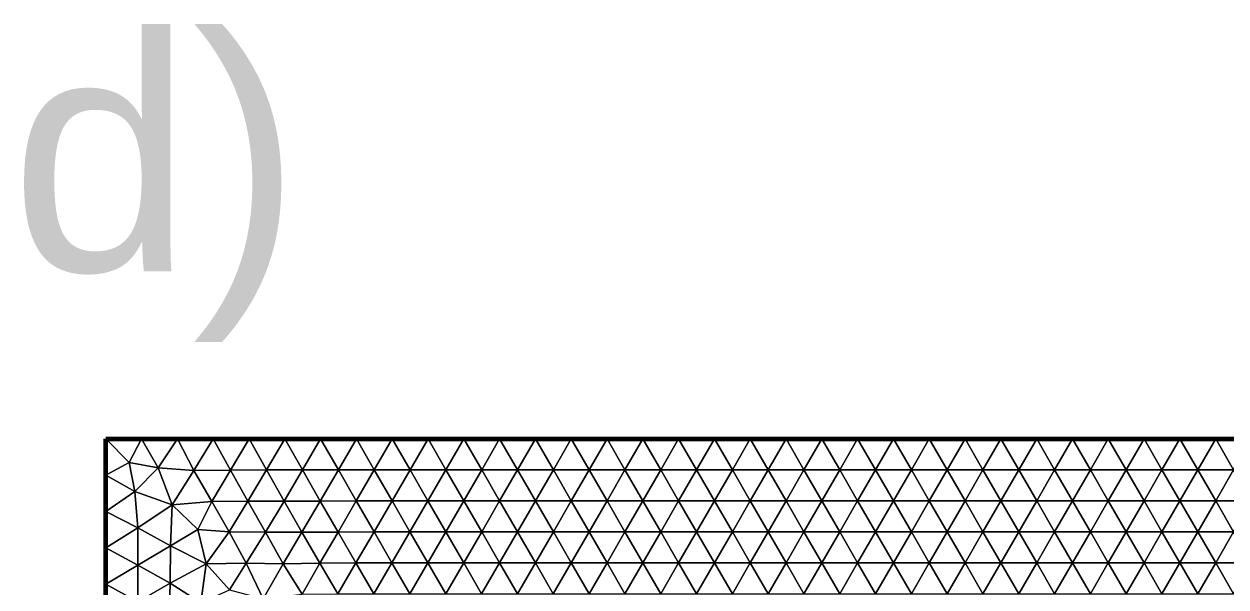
# Model space of a CAD drawing. Extents: x 1.2 to 53.9, y -43.5 to 3.2.
# Drawn here: x 30.95 to 37.67, y -24.09 to -20.94 of the extents above; entities that cross this region are included whole.
import ezdxf

# ---------------------------------------------------------------- set-up
doc = ezdxf.new("R2010")
doc.units = 0
doc.header["$MEASUREMENT"] = 0
doc.layers.add('layer', color=7, linetype='Continuous')
doc.styles.get("Standard").update_dxf_attribs({"font": 'ARIAL.TTF'})

msp = doc.modelspace()

# ---------------------------------------------------------------- linework, layer by layer
at = {"color": 1, "lineweight": 60}
for p, q in [((31.4091, -43.4649), (31.4091, -23.259)), ((31.4091, -23.259), (44.4091, -23.259))]:
    msp.add_line(p, q, dxfattribs=at)
at = {"layer": 'layer', "color": 47, "lineweight": 9}
for points in [[(31.4091, -23.259), (31.4091, -23.4617), (31.54, -23.391)], [(31.6091, -23.259), (31.4091, -23.259), (31.54, -23.391)], [(31.7015, -23.4212), (31.6091, -23.259), (31.54, -23.391)], [(31.8091, -23.259), (31.6091, -23.259), (31.7015, -23.4212)], [(31.901, -23.4348), (31.8091, -23.259), (31.7015, -23.4212)], [(32.0091, -23.259), (31.8091, -23.259), (31.901, -23.4348)], [(32.1051, -23.4334), (32.0091, -23.259), (31.901, -23.4348)], [(32.2091, -23.259), (32.0091, -23.259), (32.1051, -23.4334)], [(32.3065, -23.4328), (32.2091, -23.259), (32.1051, -23.4334)], [(32.4091, -23.259), (32.2091, -23.259), (32.3065, -23.4328)], [(32.5074, -23.4326), (32.4091, -23.259), (32.3065, -23.4328)], [(32.6091, -23.259), (32.4091, -23.259), (32.5074, -23.4326)], [(32.7081, -23.4324), (32.6091, -23.259), (32.5074, -23.4326)], [(32.8091, -23.259), (32.6091, -23.259), (32.7081, -23.4324)], [(32.9085, -23.4323), (32.8091, -23.259), (32.7081, -23.4324)], [(33.0091, -23.259), (32.8091, -23.259), (32.9085, -23.4323)], [(33.1088, -23.4322), (33.0091, -23.259), (32.9085, -23.4323)], [(33.2091, -23.259), (33.0091, -23.259), (33.1088, -23.4322)], [(33.3089, -23.4322), (33.2091, -23.259), (33.1088, -23.4322)], [(33.4091, -23.259), (33.2091, -23.259), (33.3089, -23.4322)], [(33.509, -23.4322), (33.4091, -23.259), (33.3089, -23.4322)], [(33.6091, -23.259), (33.4091, -23.259), (33.509, -23.4322)], [(33.709, -23.4322), (33.6091, -23.259), (33.509, -23.4322)], [(33.8091, -23.259), (33.6091, -23.259), (33.709, -23.4322)], [(33.909, -23.4322), (33.8091, -23.259), (33.709, -23.4322)], [(34.0091, -23.259), (33.8091, -23.259), (33.909, -23.4322)], [(34.1091, -23.4322), (34.0091, -23.259), (33.909, -23.4322)], [(34.2091, -23.259), (34.0091, -23.259), (34.1091, -23.4322)], [(34.3091, -23.4322), (34.2091, -23.259), (34.1091, -23.4322)], [(34.4091, -23.259), (34.2091, -23.259), (34.3091, -23.4322)], [(34.5091, -23.4322), (34.4091, -23.259), (34.3091, -23.4322)], [(34.6091, -23.259), (34.4091, -23.259), (34.5091, -23.4322)], [(34.7091, -23.4322), (34.6091, -23.259), (34.5091, -23.4322)], [(34.8091, -23.259), (34.6091, -23.259), (34.7091, -23.4322)], [(34.9091, -23.4322), (34.8091, -23.259), (34.7091, -23.4322)], [(35.0091, -23.259), (34.8091, -23.259), (34.9091, -23.4322)], [(35.1091, -23.4322), (35.0091, -23.259), (34.9091, -23.4322)], [(35.2091, -23.259), (35.0091, -23.259), (35.1091, -23.4322)], [(35.3091, -23.4322), (35.2091, -23.259), (35.1091, -23.4322)], [(35.4091, -23.259), (35.2091, -23.259), (35.3091, -23.4322)], [(35.5091, -23.4322), (35.4091, -23.259), (35.3091, -23.4322)], [(35.6091, -23.259), (35.4091, -23.259), (35.5091, -23.4322)], [(35.7091, -23.4322), (35.6091, -23.259), (35.5091, -23.4322)], [(35.8091, -23.259), (35.6091, -23.259), (35.7091, -23.4322)], [(35.9091, -23.4322), (35.8091, -23.259), (35.7091, -23.4322)], [(36.0091, -23.259), (35.8091, -23.259), (35.9091, -23.4322)], [(36.1091, -23.4322), (36.0091, -23.259), (35.9091, -23.4322)], [(36.2091, -23.259), (36.0091, -23.259), (36.1091, -23.4322)], [(36.3091, -23.4322), (36.2091, -23.259), (36.1091, -23.4322)], [(36.4091, -23.259), (36.2091, -23.259), (36.3091, -23.4322)], [(36.5091, -23.4322), (36.4091, -23.259), (36.3091, -23.4322)], [(36.6091, -23.259), (36.4091, -23.259), (36.5091, -23.4322)], [(36.7091, -23.4322), (36.6091, -23.259), (36.5091, -23.4322)], [(36.8091, -23.259), (36.6091, -23.259), (36.7091, -23.4322)], [(36.9091, -23.4322), (36.8091, -23.259), (36.7091, -23.4322)], [(37.0091, -23.259), (36.8091, -23.259), (36.9091, -23.4322)], [(37.1091, -23.4322), (37.0091, -23.259), (36.9091, -23.4322)], [(37.2091, -23.259), (37.0091, -23.259), (37.1091, -23.4322)], [(37.3091, -23.4322), (37.2091, -23.259), (37.1091, -23.4322)], [(37.4091, -23.259), (37.2091, -23.259), (37.3091, -23.4322)], [(37.5091, -23.4322), (37.4091, -23.259), (37.3091, -23.4322)], [(37.6091, -23.259), (37.4091, -23.259), (37.5091, -23.4322)], [(37.7091, -23.4322), (37.6091, -23.259), (37.5091, -23.4322)], [(37.8091, -23.259), (37.6091, -23.259), (37.7091, -23.4322)], [(31.54, -23.391), (31.4091, -23.4617), (31.5711, -23.5538)], [(31.54, -23.391), (31.5711, -23.5538), (31.7015, -23.4212)], [(31.7015, -23.4212), (31.5711, -23.5538), (31.7794, -23.6281)], [(31.901, -23.4348), (31.7015, -23.4212), (31.7794, -23.6281)], [(32.3065, -23.4328), (32.1051, -23.4334), (32.203, -23.6065)], [(32.4048, -23.6064), (32.3065, -23.4328), (32.203, -23.6065)], [(32.5074, -23.4326), (32.3065, -23.4328), (32.4048, -23.6064)], [(32.6065, -23.606), (32.5074, -23.4326), (32.4048, -23.6064)], [(32.7081, -23.4324), (32.5074, -23.4326), (32.6065, -23.606)], [(32.8076, -23.6056), (32.7081, -23.4324), (32.6065, -23.606)], [(32.9085, -23.4323), (32.7081, -23.4324), (32.8076, -23.6056)], [(33.0083, -23.6054), (32.9085, -23.4323), (32.8076, -23.6056)], [(33.1088, -23.4322), (32.9085, -23.4323), (33.0083, -23.6054)], [(33.2087, -23.6053), (33.1088, -23.4322), (33.0083, -23.6054)], [(33.3089, -23.4322), (33.1088, -23.4322), (33.2087, -23.6053)], [(33.4089, -23.6053), (33.3089, -23.4322), (33.2087, -23.6053)], [(33.509, -23.4322), (33.3089, -23.4322), (33.4089, -23.6053)], [(33.609, -23.6053), (33.509, -23.4322), (33.4089, -23.6053)], [(33.709, -23.4322), (33.509, -23.4322), (33.609, -23.6053)], [(33.809, -23.6054), (33.709, -23.4322), (33.609, -23.6053)], [(33.909, -23.4322), (33.709, -23.4322), (33.809, -23.6054)], [(34.009, -23.6054), (33.909, -23.4322), (33.809, -23.6054)], [(34.1091, -23.4322), (33.909, -23.4322), (34.009, -23.6054)], [(34.209, -23.6054), (34.1091, -23.4322), (34.009, -23.6054)], [(34.3091, -23.4322), (34.1091, -23.4322), (34.209, -23.6054)], [(34.4091, -23.6054), (34.3091, -23.4322), (34.209, -23.6054)], [(34.5091, -23.4322), (34.3091, -23.4322), (34.4091, -23.6054)], [(34.6091, -23.6054), (34.5091, -23.4322), (34.4091, -23.6054)], [(34.7091, -23.4322), (34.5091, -23.4322), (34.6091, -23.6054)], [(34.8091, -23.6054), (34.7091, -23.4322), (34.6091, -23.6054)], [(34.9091, -23.4322), (34.7091, -23.4322), (34.8091, -23.6054)], [(35.0091, -23.6055), (34.9091, -23.4322), (34.8091, -23.6054)], [(35.1091, -23.4322), (34.9091, -23.4322), (35.0091, -23.6055)], [(35.2091, -23.6055), (35.1091, -23.4322), (35.0091, -23.6055)], [(35.3091, -23.4322), (35.1091, -23.4322), (35.2091, -23.6055)], [(35.4091, -23.6055), (35.3091, -23.4322), (35.2091, -23.6055)], [(35.5091, -23.4322), (35.3091, -23.4322), (35.4091, -23.6055)], [(35.6091, -23.6055), (35.5091, -23.4322), (35.4091, -23.6055)], [(35.7091, -23.4322), (35.5091, -23.4322), (35.6091, -23.6055)], [(35.8091, -23.6055), (35.7091, -23.4322), (35.6091, -23.6055)], [(35.9091, -23.4322), (35.7091, -23.4322), (35.8091, -23.6055)], [(36.0091, -23.6055), (35.9091, -23.4322), (35.8091, -23.6055)], [(36.1091, -23.4322), (35.9091, -23.4322), (36.0091, -23.6055)], [(36.2091, -23.6055), (36.1091, -23.4322), (36.0091, -23.6055)], [(36.3091, -23.4322), (36.1091, -23.4322), (36.2091, -23.6055)], [(36.4091, -23.6055), (36.3091, -23.4322), (36.2091, -23.6055)], [(36.5091, -23.4322), (36.3091, -23.4322), (36.4091, -23.6055)], [(36.6091, -23.6055), (36.5091, -23.4322), (36.4091, -23.6055)], [(36.7091, -23.4322), (36.5091, -23.4322), (36.6091, -23.6055)], [(36.8091, -23.6055), (36.7091, -23.4322), (36.6091, -23.6055)], [(36.9091, -23.4322), (36.7091, -23.4322), (36.8091, -23.6055)], [(37.0091, -23.6055), (36.9091, -23.4322), (36.8091, -23.6055)], [(37.1091, -23.4322), (36.9091, -23.4322), (37.0091, -23.6055)], [(37.2091, -23.6055), (37.1091, -23.4322), (37.0091, -23.6055)], [(37.3091, -23.4322), (37.1091, -23.4322), (37.2091, -23.6055)], [(37.4091, -23.6055), (37.3091, -23.4322), (37.2091, -23.6055)], [(37.5091, -23.4322), (37.3091, -23.4322), (37.4091, -23.6055)], [(37.6091, -23.6055), (37.5091, -23.4322), (37.4091, -23.6055)], [(37.7091, -23.4322), (37.5091, -23.4322), (37.6091, -23.6055)], [(37.8091, -23.6055), (37.7091, -23.4322), (37.6091, -23.6055)], [(31.4091, -23.4617), (31.4091, -23.6644), (31.5711, -23.5538)], [(32.0018, -23.608), (31.901, -23.4348), (31.7794, -23.6281)], [(32.1051, -23.4334), (31.901, -23.4348), (32.0018, -23.608)], [(32.203, -23.6065), (32.1051, -23.4334), (32.0018, -23.608)], [(31.5711, -23.5538), (31.4091, -23.6644), (31.5878, -23.7557)], [(31.5711, -23.5538), (31.5878, -23.7557), (31.7794, -23.6281)], [(31.7794, -23.6281), (31.5878, -23.7557), (31.7696, -23.8561)], [(31.7794, -23.6281), (31.7696, -23.8561), (31.9237, -23.7655)], [(32.0018, -23.608), (31.7794, -23.6281), (31.9237, -23.7655)], [(32.0986, -23.7783), (32.0018, -23.608), (31.9237, -23.7655)], [(32.203, -23.6065), (32.0018, -23.608), (32.0986, -23.7783)], [(32.3006, -23.7803), (32.203, -23.6065), (32.0986, -23.7783)], [(32.4048, -23.6064), (32.203, -23.6065), (32.3006, -23.7803)], [(32.5039, -23.7802), (32.4048, -23.6064), (32.3006, -23.7803)], [(32.6065, -23.606), (32.4048, -23.6064), (32.5039, -23.7802)], [(32.7063, -23.7791), (32.6065, -23.606), (32.5039, -23.7802)], [(32.8076, -23.6056), (32.6065, -23.606), (32.7063, -23.7791)], [(32.9076, -23.7785), (32.8076, -23.6056), (32.7063, -23.7791)], [(33.0083, -23.6054), (32.8076, -23.6056), (32.9076, -23.7785)], [(33.1082, -23.7783), (33.0083, -23.6054), (32.9076, -23.7785)], [(33.2087, -23.6053), (33.0083, -23.6054), (33.1082, -23.7783)], [(33.3086, -23.7783), (33.2087, -23.6053), (33.1082, -23.7783)], [(33.4089, -23.6053), (33.2087, -23.6053), (33.3086, -23.7783)], [(33.5088, -23.7784), (33.4089, -23.6053), (33.3086, -23.7783)], [(33.609, -23.6053), (33.4089, -23.6053), (33.5088, -23.7784)], [(33.7089, -23.7785), (33.609, -23.6053), (33.5088, -23.7784)], [(33.809, -23.6054), (33.609, -23.6053), (33.7089, -23.7785)], [(33.909, -23.7785), (33.809, -23.6054), (33.7089, -23.7785)], [(34.009, -23.6054), (33.809, -23.6054), (33.909, -23.7785)], [(34.109, -23.7786), (34.009, -23.6054), (33.909, -23.7785)], [(34.209, -23.6054), (34.009, -23.6054), (34.109, -23.7786)], [(34.309, -23.7786), (34.209, -23.6054), (34.109, -23.7786)], [(34.4091, -23.6054), (34.209, -23.6054), (34.309, -23.7786)], [(34.509, -23.7786), (34.4091, -23.6054), (34.309, -23.7786)], [(34.6091, -23.6054), (34.4091, -23.6054), (34.509, -23.7786)], [(34.7091, -23.7786), (34.6091, -23.6054), (34.509, -23.7786)], [(34.8091, -23.6054), (34.6091, -23.6054), (34.7091, -23.7786)], [(34.9091, -23.7787), (34.8091, -23.6054), (34.7091, -23.7786)], [(35.0091, -23.6055), (34.8091, -23.6054), (34.9091, -23.7787)], [(35.1091, -23.7787), (35.0091, -23.6055), (34.9091, -23.7787)], [(35.2091, -23.6055), (35.0091, -23.6055), (35.1091, -23.7787)], [(35.3091, -23.7787), (35.2091, -23.6055), (35.1091, -23.7787)], [(35.4091, -23.6055), (35.2091, -23.6055), (35.3091, -23.7787)], [(35.5091, -23.7787), (35.4091, -23.6055), (35.3091, -23.7787)], [(35.6091, -23.6055), (35.4091, -23.6055), (35.5091, -23.7787)], [(35.7091, -23.7787), (35.6091, -23.6055), (35.5091, -23.7787)], [(35.8091, -23.6055), (35.6091, -23.6055), (35.7091, -23.7787)], [(35.9091, -23.7787), (35.8091, -23.6055), (35.7091, -23.7787)], [(36.0091, -23.6055), (35.8091, -23.6055), (35.9091, -23.7787)], [(36.1091, -23.7787), (36.0091, -23.6055), (35.9091, -23.7787)], [(36.2091, -23.6055), (36.0091, -23.6055), (36.1091, -23.7787)], [(36.3091, -23.7787), (36.2091, -23.6055), (36.1091, -23.7787)], [(36.4091, -23.6055), (36.2091, -23.6055), (36.3091, -23.7787)], [(36.5091, -23.7787), (36.4091, -23.6055), (36.3091, -23.7787)], [(36.6091, -23.6055), (36.4091, -23.6055), (36.5091, -23.7787)], [(36.7091, -23.7787), (36.6091, -23.6055), (36.5091, -23.7787)], [(36.8091, -23.6055), (36.6091, -23.6055), (36.7091, -23.7787)], [(36.9091, -23.7787), (36.8091, -23.6055), (36.7091, -23.7787)], [(37.0091, -23.6055), (36.8091, -23.6055), (36.9091, -23.7787)], [(37.1091, -23.7787), (37.0091, -23.6055), (36.9091, -23.7787)], [(37.2091, -23.6055), (37.0091, -23.6055), (37.1091, -23.7787)], [(37.3091, -23.7787), (37.2091, -23.6055), (37.1091, -23.7787)], [(37.4091, -23.6055), (37.2091, -23.6055), (37.3091, -23.7787)], [(37.5091, -23.7787), (37.4091, -23.6055), (37.3091, -23.7787)], [(37.6091, -23.6055), (37.4091, -23.6055), (37.5091, -23.7787)], [(37.7091, -23.7787), (37.6091, -23.6055), (37.5091, -23.7787)], [(37.8091, -23.6055), (37.6091, -23.6055), (37.7091, -23.7787)], [(31.4091, -23.6644), (31.4091, -23.8671), (31.5878, -23.7557)], [(31.5878, -23.7557), (31.4091, -23.8671), (31.5886, -23.964)], [(31.5878, -23.7557), (31.5886, -23.964), (31.7696, -23.8561)], [(31.9237, -23.7655), (31.7696, -23.8561), (31.9704, -23.9564)], [(31.9237, -23.7655), (31.9704, -23.9564), (32.0986, -23.7783)], [(32.0986, -23.7783), (31.9704, -23.9564), (32.1927, -23.9539)], [(32.3006, -23.7803), (32.0986, -23.7783), (32.1927, -23.9539)], [(32.3994, -23.9574), (32.3006, -23.7803), (32.1927, -23.9539)], [(32.5039, -23.7802), (32.3006, -23.7803), (32.3994, -23.9574)], [(32.6047, -23.9529), (32.5039, -23.7802), (32.3994, -23.9574)], [(32.7063, -23.7791), (32.5039, -23.7802), (32.6047, -23.9529)], [(32.8065, -23.9515), (32.7063, -23.7791), (32.6047, -23.9529)], [(32.9076, -23.7785), (32.7063, -23.7791), (32.8065, -23.9515)], [(33.0076, -23.9512), (32.9076, -23.7785), (32.8065, -23.9515)], [(33.1082, -23.7783), (32.9076, -23.7785), (33.0076, -23.9512)], [(33.2083, -23.9512), (33.1082, -23.7783), (33.0076, -23.9512)], [(33.3086, -23.7783), (33.1082, -23.7783), (33.2083, -23.9512)], [(33.4086, -23.9513), (33.3086, -23.7783), (33.2083, -23.9512)], [(33.5088, -23.7784), (33.3086, -23.7783), (33.4086, -23.9513)], [(33.6088, -23.9514), (33.5088, -23.7784), (33.4086, -23.9513)], [(33.7089, -23.7785), (33.5088, -23.7784), (33.6088, -23.9514)], [(33.8089, -23.9516), (33.7089, -23.7785), (33.6088, -23.9514)], [(33.909, -23.7785), (33.7089, -23.7785), (33.8089, -23.9516)], [(34.009, -23.9517), (33.909, -23.7785), (33.8089, -23.9516)], [(34.109, -23.7786), (33.909, -23.7785), (34.009, -23.9517)], [(34.209, -23.9518), (34.109, -23.7786), (34.009, -23.9517)], [(34.309, -23.7786), (34.109, -23.7786), (34.209, -23.9518)], [(34.409, -23.9518), (34.309, -23.7786), (34.209, -23.9518)], [(34.509, -23.7786), (34.309, -23.7786), (34.409, -23.9518)], [(34.609, -23.9518), (34.509, -23.7786), (34.409, -23.9518)], [(34.7091, -23.7786), (34.509, -23.7786), (34.609, -23.9518)], [(34.809, -23.9519), (34.7091, -23.7786), (34.609, -23.9518)], [(34.9091, -23.7787), (34.7091, -23.7786), (34.809, -23.9519)], [(35.0091, -23.9519), (34.9091, -23.7787), (34.809, -23.9519)], [(35.1091, -23.7787), (34.9091, -23.7787), (35.0091, -23.9519)], [(35.2091, -23.9519), (35.1091, -23.7787), (35.0091, -23.9519)], [(35.3091, -23.7787), (35.1091, -23.7787), (35.2091, -23.9519)], [(35.4091, -23.9519), (35.3091, -23.7787), (35.2091, -23.9519)], [(35.5091, -23.7787), (35.3091, -23.7787), (35.4091, -23.9519)], [(35.6091, -23.9519), (35.5091, -23.7787), (35.4091, -23.9519)], [(35.7091, -23.7787), (35.5091, -23.7787), (35.6091, -23.9519)], [(35.8091, -23.9519), (35.7091, -23.7787), (35.6091, -23.9519)], [(35.9091, -23.7787), (35.7091, -23.7787), (35.8091, -23.9519)], [(36.0091, -23.9519), (35.9091, -23.7787), (35.8091, -23.9519)], [(36.1091, -23.7787), (35.9091, -23.7787), (36.0091, -23.9519)], [(36.2091, -23.9519), (36.1091, -23.7787), (36.0091, -23.9519)], [(36.3091, -23.7787), (36.1091, -23.7787), (36.2091, -23.9519)], [(36.4091, -23.9519), (36.3091, -23.7787), (36.2091, -23.9519)], [(36.5091, -23.7787), (36.3091, -23.7787), (36.4091, -23.9519)], [(36.6091, -23.9519), (36.5091, -23.7787), (36.4091, -23.9519)], [(36.7091, -23.7787), (36.5091, -23.7787), (36.6091, -23.9519)], [(36.8091, -23.9519), (36.7091, -23.7787), (36.6091, -23.9519)], [(36.9091, -23.7787), (36.7091, -23.7787), (36.8091, -23.9519)], [(37.0091, -23.9519), (36.9091, -23.7787), (36.8091, -23.9519)], [(37.1091, -23.7787), (36.9091, -23.7787), (37.0091, -23.9519)], [(37.2091, -23.9519), (37.1091, -23.7787), (37.0091, -23.9519)], [(37.3091, -23.7787), (37.1091, -23.7787), (37.2091, -23.9519)], [(37.4091, -23.9519), (37.3091, -23.7787), (37.2091, -23.9519)], [(37.5091, -23.7787), (37.3091, -23.7787), (37.4091, -23.9519)], [(37.6091, -23.9519), (37.5091, -23.7787), (37.4091, -23.9519)], [(37.7091, -23.7787), (37.5091, -23.7787), (37.6091, -23.9519)], [(37.8091, -23.9519), (37.7091, -23.7787), (37.6091, -23.9519)], [(31.4091, -23.8671), (31.4091, -24.0699), (31.5886, -23.964)], [(31.7696, -23.8561), (31.5886, -23.964), (31.7694, -24.0654)], [(31.7696, -23.8561), (31.7694, -24.0654), (31.9704, -23.9564)], [(31.5886, -23.964), (31.4091, -24.0699), (31.5871, -24.1696)], [(31.5886, -23.964), (31.5871, -24.1696), (31.7694, -24.0654)], [(31.9704, -23.9564), (31.7694, -24.0654), (31.9406, -24.1738)], [(31.9704, -23.9564), (31.9406, -24.1738), (32.1, -24.1018)], [(31.9704, -23.9564), (32.1, -24.1018), (32.1927, -23.9539)], [(32.1927, -23.9539), (32.1, -24.1018), (32.2886, -24.1519)], [(32.3994, -23.9574), (32.1927, -23.9539), (32.2886, -24.1519)], [(32.5056, -24.1265), (32.3994, -23.9574), (32.2886, -24.1519)], [(32.6047, -23.9529), (32.3994, -23.9574), (32.5056, -24.1265)], [(32.7054, -24.1239), (32.6047, -23.9529), (32.5056, -24.1265)], [(32.8065, -23.9515), (32.6047, -23.9529), (32.7054, -24.1239)], [(32.9065, -24.1238), (32.8065, -23.9515), (32.7054, -24.1239)], [(33.0076, -23.9512), (32.8065, -23.9515), (32.9065, -24.1238)], [(33.1076, -24.1239), (33.0076, -23.9512), (32.9065, -24.1238)], [(33.2083, -23.9512), (33.0076, -23.9512), (33.1076, -24.1239)], [(33.3083, -24.1239), (33.2083, -23.9512), (33.1076, -24.1239)], [(33.4086, -23.9513), (33.2083, -23.9512), (33.3083, -24.1239)], [(33.5086, -24.1241), (33.4086, -23.9513), (33.3083, -24.1239)], [(33.6088, -23.9514), (33.4086, -23.9513), (33.5086, -24.1241)], [(33.7088, -24.1244), (33.6088, -23.9514), (33.5086, -24.1241)], [(33.8089, -23.9516), (33.6088, -23.9514), (33.7088, -24.1244)], [(33.9088, -24.1246), (33.8089, -23.9516), (33.7088, -24.1244)], [(34.009, -23.9517), (33.8089, -23.9516), (33.9088, -24.1246)], [(34.1089, -24.1248), (34.009, -23.9517), (33.9088, -24.1246)], [(34.209, -23.9518), (34.009, -23.9517), (34.1089, -24.1248)], [(34.3089, -24.125), (34.209, -23.9518), (34.1089, -24.1248)], [(34.409, -23.9518), (34.209, -23.9518), (34.3089, -24.125)], [(34.509, -24.125), (34.409, -23.9518), (34.3089, -24.125)], [(34.609, -23.9518), (34.409, -23.9518), (34.509, -24.125)], [(34.709, -24.1251), (34.609, -23.9518), (34.509, -24.125)], [(34.809, -23.9519), (34.609, -23.9518), (34.709, -24.1251)], [(34.909, -24.1251), (34.809, -23.9519), (34.709, -24.1251)], [(35.0091, -23.9519), (34.809, -23.9519), (34.909, -24.1251)], [(35.1091, -24.1251), (35.0091, -23.9519), (34.909, -24.1251)], [(35.2091, -23.9519), (35.0091, -23.9519), (35.1091, -24.1251)], [(35.3091, -24.1251), (35.2091, -23.9519), (35.1091, -24.1251)], [(35.4091, -23.9519), (35.2091, -23.9519), (35.3091, -24.1251)], [(35.5091, -24.1251), (35.4091, -23.9519), (35.3091, -24.1251)], [(35.6091, -23.9519), (35.4091, -23.9519), (35.5091, -24.1251)], [(35.7091, -24.1251), (35.6091, -23.9519), (35.5091, -24.1251)], [(35.8091, -23.9519), (35.6091, -23.9519), (35.7091, -24.1251)], [(35.9091, -24.1251), (35.8091, -23.9519), (35.7091, -24.1251)], [(36.0091, -23.9519), (35.8091, -23.9519), (35.9091, -24.1251)], [(36.1091, -24.1251), (36.0091, -23.9519), (35.9091, -24.1251)], [(36.2091, -23.9519), (36.0091, -23.9519), (36.1091, -24.1251)], [(36.3091, -24.1251), (36.2091, -23.9519), (36.1091, -24.1251)], [(36.4091, -23.9519), (36.2091, -23.9519), (36.3091, -24.1251)], [(36.5091, -24.1251), (36.4091, -23.9519), (36.3091, -24.1251)], [(36.6091, -23.9519), (36.4091, -23.9519), (36.5091, -24.1251)], [(36.7091, -24.1251), (36.6091, -23.9519), (36.5091, -24.1251)], [(36.8091, -23.9519), (36.6091, -23.9519), (36.7091, -24.1251)], [(36.9091, -24.1251), (36.8091, -23.9519), (36.7091, -24.1251)], [(37.0091, -23.9519), (36.8091, -23.9519), (36.9091, -24.1251)], [(37.1091, -24.1251), (37.0091, -23.9519), (36.9091, -24.1251)], [(37.2091, -23.9519), (37.0091, -23.9519), (37.1091, -24.1251)], [(37.3091, -24.1251), (37.2091, -23.9519), (37.1091, -24.1251)], [(37.4091, -23.9519), (37.2091, -23.9519), (37.3091, -24.1251)], [(37.5091, -24.1251), (37.4091, -23.9519), (37.3091, -24.1251)], [(37.6091, -23.9519), (37.4091, -23.9519), (37.5091, -24.1251)], [(37.7091, -24.1251), (37.6091, -23.9519), (37.5091, -24.1251)], [(37.8091, -23.9519), (37.6091, -23.9519), (37.7091, -24.1251)], [(31.4091, -24.0699), (31.4091, -24.2726), (31.5871, -24.1696)], [(31.7694, -24.0654), (31.5871, -24.1696), (31.7622, -24.2718)], [(31.7694, -24.0654), (31.7622, -24.2718), (31.9406, -24.1738)]]:
    msp.add_3dface(points, dxfattribs=at)

# ---------------------------------------------------------------- texts
at = {"color": 7}
msp.add_text('d)', height=1.31041, dxfattribs=at).set_placement((30.8753, -22.323))

doc.saveas('drawing.dxf')
